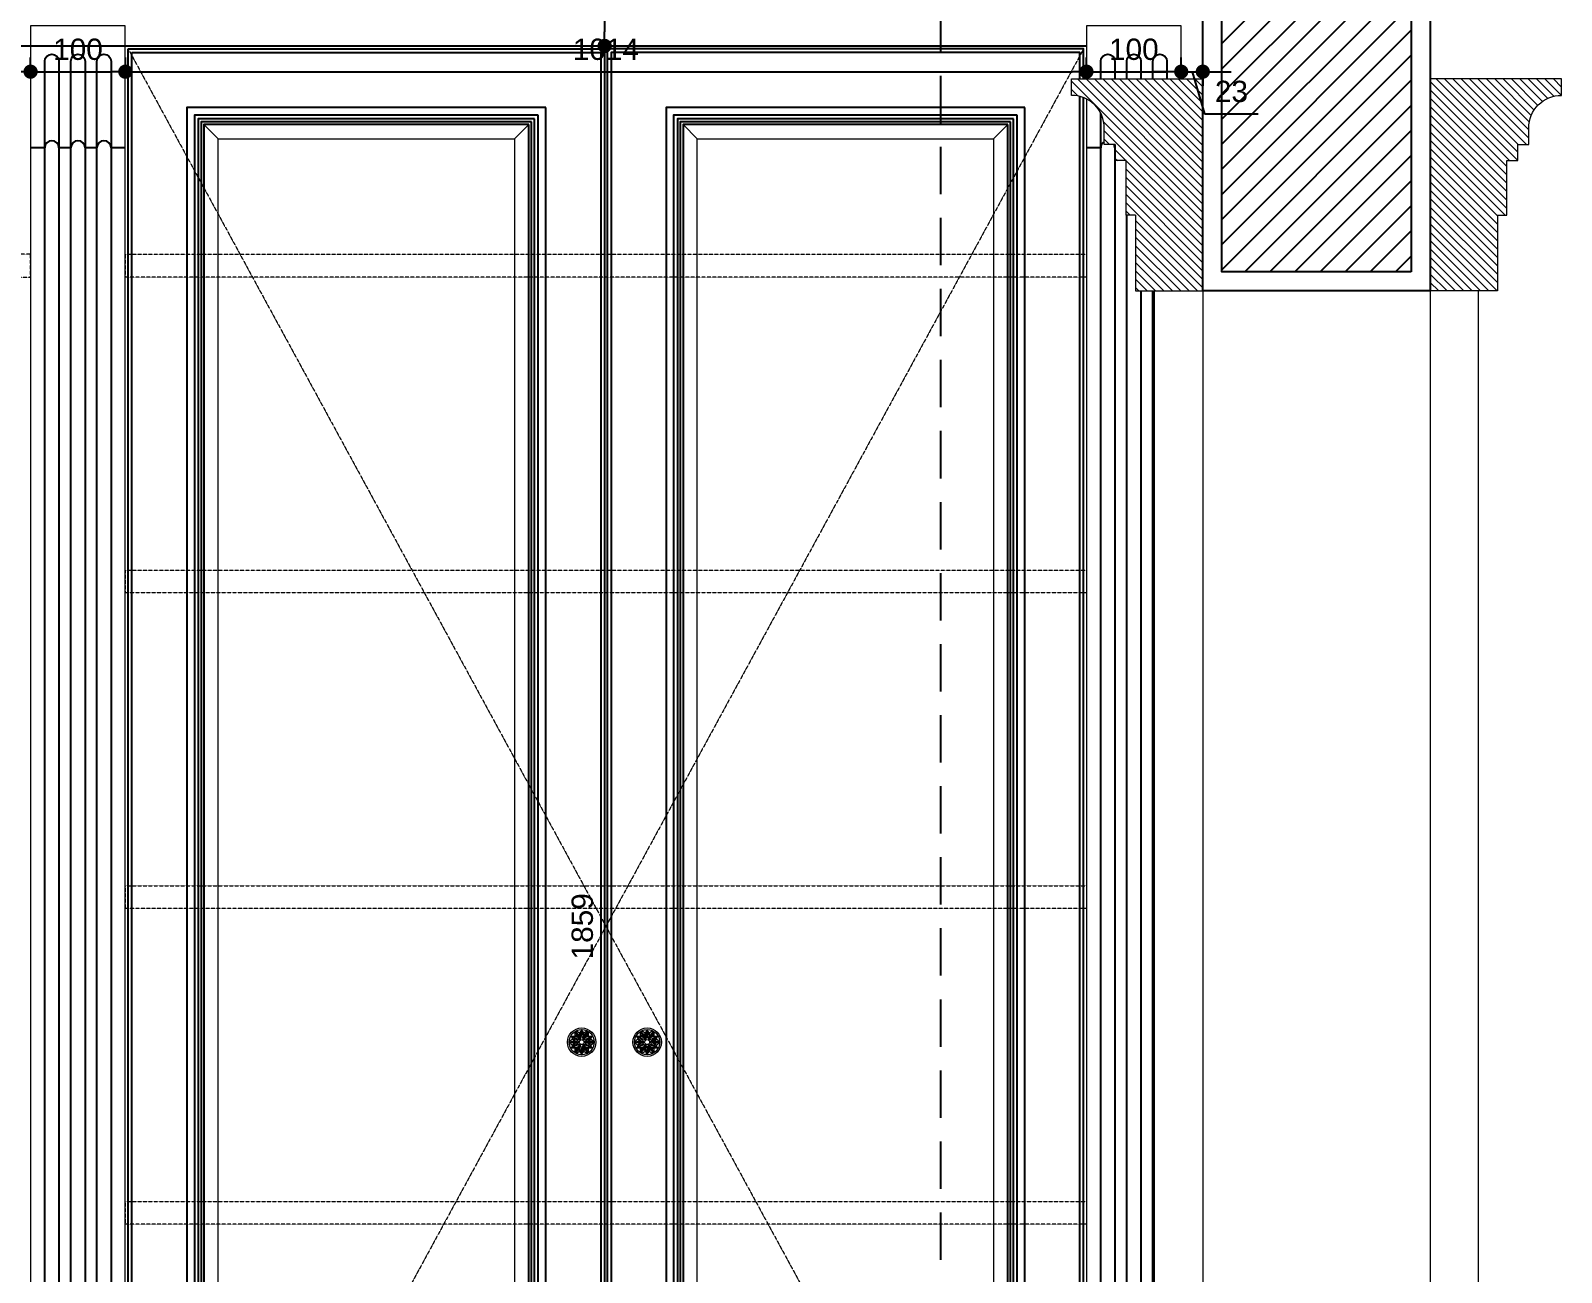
# Model space of a CAD drawing. Header units: inches. Extents: x 274057 to 444617, y 490067 to 635630.
# Drawn here: x 346964 to 348579, y 493559 to 494870 of the extents above; entities that cross this region are included whole.
import ezdxf

# ---------------------------------------------------------------- set-up
doc = ezdxf.new("R2010")
doc.units = ezdxf.units.IN
doc.header["$MEASUREMENT"] = 0
doc.linetypes.add('HIDDEN', pattern=[0.375, 0.25, -0.125])
for name, color, linetype, lineweight in [('Bronze', 40, 'Continuous', 0), ('CQ gypsum 2', 42, 'Continuous', 0), ('CQ Gypsum Hatch', 8, 'Continuous', 20), ('Glass', 4, 'Continuous', 0), ('WOOD-HID', 8, 'HIDDEN', 18)]:
    doc.layers.add(name, color=color, linetype=linetype, lineweight=lineweight)
for name, color, linetype in [('Calliper_wall hatch_CHB', 8, 'Continuous'), ('CQ Grg Gypsum', 41, 'Continuous'), ('CQ PANEL DIMENSION', 1, 'Continuous'), ('CQ Plaster', 1, 'Continuous'), ('CQ section wall', 3, 'Continuous'), ('CQ spot detail elevation', 1, 'Continuous'), ('CQ wall section', 5, 'Continuous'), ('FURNITURE', 252, 'Continuous'), ('WOOD', 23, 'Continuous'), ('WOOD 01', 34, 'Continuous'), ('WOOD 02', 32, 'Continuous'), ('Wood SECT', 1, 'Continuous')]:
    doc.layers.add(name, color=color, linetype=linetype)
doc.styles.get("Standard").update_dxf_attribs({"font": 'arial.ttf'})
doc.dimstyles.new('chester 15', dxfattribs={"dimscale": 0.15, "dimtxt": 150, "dimasz": 100, "dimexe": 100, "dimexo": 0, "dimgap": 80, "dimtad": 1, "dimdec": 0, "dimzin": 0, "dimdsep": 46, "dimtxsty": 'Standard', "dimblk": 'DOT', "dimcen": 100, "dimclrd": 1, "dimclre": 1, "dimclrt": 3, "dimadec": 0, "dimazin": 0, "dimtfac": 1, "dimtdec": 0, "dimtofl": 0, "dimtmove": 0, "dimatfit": 3, "dimfxl": 1, "dimtolj": 1, "dimtzin": 0, "dimlwd": -1, "dimarcsym": 0})
doc.dimstyles.new('CQ 20', dxfattribs={"dimscale": 0.2, "dimtxt": 150, "dimasz": 100, "dimexe": 100, "dimexo": 20, "dimgap": 80, "dimtad": 1, "dimdec": 0, "dimzin": 0, "dimdsep": 46, "dimtxsty": 'Standard', "dimblk": 'DOT', "dimcen": 100, "dimclrd": 1, "dimclre": 1, "dimclrt": 3, "dimadec": 0, "dimazin": 0, "dimtfac": 1, "dimtdec": 0, "dimtofl": 0, "dimtmove": 0, "dimatfit": 3, "dimfxl": 1, "dimtolj": 1, "dimtzin": 0, "dimlwd": -1, "dimarcsym": 0})

# ---------------------------------------------------------------- blocks, each defined once
blk = doc.blocks.new('ff15 section A and B')
at = {"layer": 'Calliper_wall hatch_CHB'}
h = blk.add_hatch(dxfattribs=at)
h.set_pattern_fill('ANSI31,_O', color=8, scale=150)
h.set_pattern_definition([(45, (6763, -7e-09), (-13.25825215, 13.25825215), [])])
h.paths.add_polyline_path([(348420.8, 519999.3), (348220.8, 519999.3), (348220.8, 518919.3), (348420.8, 518919.3)])
at = {"layer": 'CQ Plaster', "color": 1, "ltscale": 0.03, "elevation": 0}
blk.add_lwpolyline([(348440.8, 519999.3), (348440.8, 518899.3), (348200.8, 518899.3), (348200.8, 519999.3)], dxfattribs=at)
at = {"layer": 'CQ section wall', "elevation": 0}
blk.add_lwpolyline([(348420.8, 518919.3), (348220.8, 518919.3), (348220.8, 519999.3), (348420.8, 519999.3)], close=True, dxfattribs=at)
blk = doc.blocks.new('_Dot')
at = {"color": 0, "linetype": 'ByBlock', "lineweight": -2}
blk.add_line((-0.5, 0), (-1, 0), dxfattribs=at)
at = {"color": 0, "linetype": 'ByBlock', "const_width": 0.5}
blk.add_lwpolyline([(-0.25, 0, 1), (0.25, 0, 1)], format="xyb", close=True, dxfattribs=at)
blk = doc.blocks.new('*D1288')
at = {"layer": 'CQ PANEL DIMENSION', "color": 1, "lineweight": -2, "transparency": 16777216}
for p, q in [((347613.3, 495194.7), (346392.8, 495194.7)), ((346674.4, 492094.7), (346392.8, 492094.7))]:
    blk.add_line(p, q, dxfattribs=at)
at = {"layer": 'CQ PANEL DIMENSION', "color": 1, "transparency": 16777216}
blk.add_line((346412.8, 495174.7), (346412.8, 492114.7), dxfattribs=at)
at = {"layer": 'Defpoints', "color": 0, "transparency": 16777216}
for p in [(347617.3, 495194.7, 0), (346412.8, 492094.7), (346678.4, 492094.7, 0)]:
    blk.add_point(p, dxfattribs=at)
at = {"layer": 'CQ PANEL DIMENSION', "color": 1, "transparency": 16777216, "xscale": 20, "yscale": 20, "zscale": 20}
for p, rotation in [((346412.8, 495194.7), 90), ((346412.8, 492094.7), 270)]:
    blk.add_blockref('_Dot', p, dxfattribs=dict(at, rotation=rotation))
at = {"layer": 'CQ PANEL DIMENSION', "color": 3, "transparency": 16777216, "insert": (346381.5, 493644.7), "char_height": 30, "attachment_point": 5, "rotation": 90}
blk.add_mtext('\\A1;3100', dxfattribs=at)
blk = doc.blocks.new('arch opening side')
at = {"layer": 'CQ Gypsum Hatch'}
h = blk.add_hatch(dxfattribs=at)
h.set_pattern_fill('ANSI31', color=256, scale=50, angle=90, style=0)
h.set_pattern_definition([(135, (2526.1556, 6e-08), (-4.41941738, -4.41941738), [])])
h.paths.add_polyline_path([(350767.6, 519036.8), (350767.6, 518979.3), (350777.6, 518979.3), (350777.6, 518899.3), (350797.6, 518899.3), (350848.6, 518899.3), (350848.6, 519123), (350787.6, 519123), (350710.1, 519123), (350710.1, 519105.7, -0.414214), (350744.6, 519071.2), (350744.6, 519054), (350756.1, 519054), (350756.1, 519036.8)])
h = blk.add_hatch(dxfattribs=at)
h.set_pattern_fill('ANSI31', color=256, scale=50, angle=90, style=0)
h.set_pattern_definition([(135, (2665.8354, 6e-08), (-4.41941738, -4.41941738), [])])
h.paths.add_polyline_path([(351169.6, 519036.8), (351181.1, 519036.8), (351181.1, 519054), (351192.6, 519054), (351192.6, 519071.2, -0.414214), (351227.1, 519105.7), (351227.1, 519123), (351149.6, 519123), (351088.6, 519123), (351088.6, 518899.3), (351139.6, 518899.3), (351159.6, 518899.3), (351159.6, 518979.3), (351169.6, 518979.3)])
at = {"layer": 'CQ Grg Gypsum', "lineweight": 0, "ltscale": 5}
for p, q in [((350797.6, 518899.3, 0), (350848.6, 518899.3, 0)), ((350797.6, 516569.3, 0), (350797.6, 518899.3, 0)), ((351139.6, 518899.3, 0), (351088.6, 518899.3, 0)), ((351139.6, 516569.3, 0), (351139.6, 518899.3, 0))]:
    blk.add_line(p, q, dxfattribs=at)
at = {"layer": 'CQ Grg Gypsum', "lineweight": 0, "ltscale": 5, "elevation": 0}
for points in [[(350777.6, 518979.3), (350767.6, 518979.3), (350767.6, 519036.8), (350756.1, 519036.8), (350756.1, 519054), (350744.6, 519054), (350744.6, 519071.2, 0.414214), (350710.1, 519105.7), (350710.1, 519123), (350787.6, 519123)], [(351159.6, 518979.3), (351169.6, 518979.3), (351169.6, 519036.8), (351181.1, 519036.8), (351181.1, 519054), (351192.6, 519054), (351192.6, 519071.2, -0.414214), (351227.1, 519105.7), (351227.1, 519123), (351149.6, 519123)]]:
    blk.add_lwpolyline(points, format="xyb", dxfattribs=at)
for points in [[(350787.6, 519123), (350848.6, 519123)], [(350848.6, 519123), (350848.6, 516569.3)], [(351149.6, 519123), (351088.6, 519123)], [(351088.6, 519123), (351088.6, 516569.3)], [(350777.6, 518979.3), (350777.6, 518899.3), (350797.6, 518899.3)], [(351159.6, 518979.3), (351159.6, 518899.3), (351139.6, 518899.3)]]:
    blk.add_lwpolyline(points, dxfattribs=at)
blk = doc.blocks.new('pilaster wardrobe')
at = {"layer": 'WOOD 01', "lineweight": 0, "ltscale": 500, "elevation": 0}
blk.add_lwpolyline([(3349.1, -7847.5), (3349.1, -6067.5), (3449.1, -6067.5), (3449.1, -7847.5), (3349.1, -7847.5)], dxfattribs=at)
at = {"layer": 'WOOD 02', "color": 8, "ltscale": 100, "elevation": 0}
for points in [[(3364.1, -6105), (3364.1, -7820, 1), (3379.1, -7820), (3379.1, -6105, 1)], [(3391.6, -6105), (3391.6, -7820, 1), (3406.6, -7820), (3406.6, -6105, 1)], [(3419.1, -6105), (3419.1, -7820, 1), (3434.1, -7820), (3434.1, -6105, 1)]]:
    blk.add_lwpolyline(points, format="xyb", close=True, dxfattribs=at)
at = {"layer": 'Wood SECT', "elevation": 0}
blk.add_lwpolyline([(3349.1, -6196.4), (3364.1, -6196.4, -1), (3379.1, -6196.4), (3391.6, -6196.4, -1), (3406.6, -6196.4), (3419.1, -6196.4, -1), (3434.1, -6196.4), (3449.1, -6196.4)], format="xyb", dxfattribs=at)
blk = doc.blocks.new('EMPIREFLOW')
at = {"layer": 'Bronze', "lineweight": 0, "ltscale": 750}
for p, q in [((163745, -58403), (163656, -58249)), ((163789, -58404), (163806, -58248)), ((163823, -58404), (163806, -58248)), ((163867, -58403), (163956, -58249)), ((163684, -58508), (163506, -58508)), ((163713, -58475), (163581, -58378)), ((163730, -58444), (163581, -58378)), ((163707, -58546), (163581, -58638)), ((163724, -58575), (163581, -58638)), ((163745, -58614), (163656, -58768)), ((163788, -58606), (163806, -58768)), ((163824, -58606), (163806, -58768)), ((163867, -58614), (163956, -58768)), ((163881, -58444), (164031, -58378)), ((163888, -58575), (164031, -58638)), ((163899, -58475), (164031, -58378)), ((163905, -58546), (164031, -58638)), ((163928, -58508), (164106, -58508))]:
    blk.add_line(p, q, dxfattribs=at)
for radius in [340, 300, 60]:
    blk.add_circle((163806, -58508), radius, dxfattribs=at)
for centre, radius, start, end in [((163807, -58318), 166, 155.4346, 193.944), ((163640, -58414), 166, 46.056, 84.5654), ((163573, -58129), 246, 317.7923, 341.2168), ((163703, -58231), 105, 315.2234, 350.3888), ((164038, -58129), 246, 198.7832, 222.2077), ((163909, -58231), 105, 189.6112, 224.7766), ((163971, -58414), 166, 95.4346, 133.944), ((163805, -58318), 166, 346.056, 24.5654), ((163641, -58605), 166, 106.056, 144.5654), ((163641, -58412), 166, 215.4346, 253.944), ((163594, -58118), 246, 258.7832, 282.2077), ((163361, -58520), 246, 17.7923, 41.2168), ((163361, -58497), 246, 318.7832, 342.2077), ((163514, -58459), 105, 15.2234, 50.3888), ((163617, -58280), 105, 249.6112, 284.7766), ((163514, -58558), 105, 309.6112, 344.7766), ((163700, -58392), 118, 206.8923, 262.0108), ((163700, -58625), 118, 97.9892, 153.1077), ((163710, -58394), 102, 201.6299, 255.9777), ((163710, -58623), 102, 104.0136, 158.3701), ((163659, -58483), 102, 44.0223, 98.3701), ((163659, -58534), 102, 261.6299, 315.9777), ((163652, -58475), 118, 37.9892, 93.1077), ((163652, -58542), 118, 266.8923, 322.0108), ((163676, -58508), 48.7, 308.3219, 42.0117), ((163742, -58621), 48.7, 17.9883, 111.6781), ((163741, -58397), 48.7, 257.9883, 351.6781), ((163854, -58358), 118, 146.8923, 202.0108), ((163854, -58658), 118, 157.9892, 213.1077), ((163857, -58368), 102, 141.6299, 195.9864), ((163871, -58397), 48.7, 188.3219, 282.0117), ((163870, -58621), 48.7, 68.3219, 162.0117), ((163754, -58368), 102, 344.0136, 38.3701), ((163758, -58358), 118, 337.9892, 33.1077), ((163758, -58658), 118, 326.8923, 22.0108), ((163960, -58475), 118, 86.8923, 142.0108), ((163960, -58542), 118, 217.9892, 273.1077), ((163953, -58483), 102, 81.6299, 135.9777), ((163953, -58534), 102, 224.0223, 278.3701), ((163935, -58508), 48.7, 137.9883, 231.6781), ((163902, -58394), 102, 284.0223, 338.3701), ((163902, -58623), 102, 21.6299, 75.9864), ((163912, -58392), 118, 277.9892, 333.1077), ((163912, -58625), 118, 26.8923, 82.0108), ((164018, -58118), 246, 257.7923, 281.2168), ((163995, -58280), 105, 255.2234, 290.3888), ((164098, -58459), 105, 129.6112, 164.7766), ((164098, -58558), 105, 195.2234, 230.3888), ((164250, -58520), 246, 138.7832, 162.2077), ((163971, -58605), 166, 35.4346, 73.944), ((163971, -58412), 166, 286.056, 324.5654), ((164250, -58497), 246, 197.7923, 221.2168), ((163594, -58899), 246, 77.7923, 101.2168), ((163617, -58736), 105, 75.2234, 110.3888), ((163807, -58699), 166, 166.056, 204.5654), ((163640, -58603), 166, 275.4346, 313.944), ((163857, -58649), 102, 164.0136, 218.3701), ((163573, -58887), 246, 18.7832, 42.2077), ((163703, -58786), 105, 9.6112, 44.7766), ((163909, -58786), 105, 135.2234, 170.3888), ((164038, -58887), 246, 137.7923, 161.2168), ((163754, -58649), 102, 321.6299, 15.9864), ((163971, -58603), 166, 226.056, 264.5654), ((163805, -58699), 166, 335.4346, 13.944), ((164018, -58899), 246, 78.7832, 102.2077), ((163995, -58736), 105, 69.6112, 104.7766)]:
    blk.add_arc(centre, radius, start, end, dxfattribs=at)
at = {"layer": 'Bronze', "lineweight": 0, "ltscale": 750, "extrusion": (0, 0, -1)}
for centre, major_axis, ratio, start_param, end_param in [((163684, -58508), (146, 0), 0.152208, 1.934961, 4.348282), ((163684, -58508), (-31.9, 0), 0.480975, 7.904841, 10.945558), ((163745, -58614), (-15.9, -27.7), 0.480975, 7.904841, 10.945558), ((163867, -58403), (15.9, 27.7), 0.480975, 7.904841, 10.945558), ((163867, -58403), (-73, -126), 0.152208, 1.934961, 4.348282), ((163745, -58614), (73, 126), 0.152208, 1.934961, 4.348282)]:
    blk.add_ellipse(centre, major_axis=major_axis, ratio=ratio, start_param=start_param, end_param=end_param, dxfattribs=at)
at = {"layer": 'Bronze', "lineweight": 0, "ltscale": 750}
for centre, major_axis, ratio, start_param, end_param in [((163745, -58403), (73, -126), 0.152208, 1.934961, 4.348282), ((163745, -58403), (-15.9, 27.7), 0.480975, 7.904841, 10.945558), ((163867, -58614), (15.9, -27.7), 0.480975, 7.904841, 10.945558), ((163928, -58508), (31.9, 0), 0.480975, 7.904841, 10.945558), ((163928, -58508), (-146, 0), 0.152208, 1.934961, 4.348282), ((163867, -58614), (-73, 126), 0.152208, 1.934961, 4.348282)]:
    blk.add_ellipse(centre, major_axis=major_axis, ratio=ratio, start_param=start_param, end_param=end_param, dxfattribs=at)
blk = doc.blocks.new('FF-15 Cabinet elev A Rev')
blk.add_line((336218.1, 510902.7, 0), (334089.3, 510902.7, 0))
at = {"layer": 'Glass'}
for p, q in [((335301.7, 510804.7, 0), (335286.7, 510819.7, 0)), ((335614.4, 510804.7, 0), (335629.4, 510819.7, 0)), ((335807.4, 510804.7, 0), (335792.4, 510819.7, 0)), ((336120.1, 510804.7, 0), (336135.1, 510819.7, 0))]:
    blk.add_line(p, q, dxfattribs=at)
at = {"layer": 'Glass', "elevation": 0}
for points in [[(335301.7, 510804.7), (335614.4, 510804.7), (335614.4, 509142.1), (335301.7, 509142.1)], [(335807.4, 510804.7), (336120.1, 510804.7), (336120.1, 509142.1), (335807.4, 509142.1)]]:
    blk.add_lwpolyline(points, close=True, dxfattribs=at)
at = {"layer": 'WOOD 01', "lineweight": 0, "ltscale": 500, "elevation": 0}
for points in [[(336318.1, 510867.8), (336318.1, 510924.1), (336218.1, 510924.1), (336218.1, 510867.8)], [(336218.1, 510846.7), (336218.1, 509144.1), (336289.8, 509144.1)]]:
    blk.add_lwpolyline(points, dxfattribs=at)
at = {"layer": 'WOOD 01', "elevation": 0}
for points in [[(335206.7, 510899.7), (335709.4, 510899.7), (335709.4, 509047.1), (335206.7, 509047.1)], [(335210.7, 510895.7), (335705.4, 510895.7), (335705.4, 509051.1), (335210.7, 509051.1)], [(335647.4, 510837.7), (335268.7, 510837.7), (335268.7, 509109.1), (335647.4, 509109.1)], [(335639.4, 510829.7), (335276.7, 510829.7), (335276.7, 509117.1), (335639.4, 509117.1)], [(336153.1, 510837.7), (335774.4, 510837.7), (335774.4, 509109.1), (336153.1, 509109.1)], [(336145.1, 510829.7), (335782.4, 510829.7), (335782.4, 509117.1), (336145.1, 509117.1)], [(335635.4, 510825.7), (335280.7, 510825.7), (335280.7, 509121.1), (335635.4, 509121.1)], [(335632.4, 510822.7), (335283.7, 510822.7), (335283.7, 509124.1), (335632.4, 509124.1)], [(335629.4, 510819.7), (335286.7, 510819.7), (335286.7, 509127.1), (335629.4, 509127.1)], [(336141.1, 510825.7), (335786.4, 510825.7), (335786.4, 509121.1), (336141.1, 509121.1)], [(336138.1, 510822.7), (335789.4, 510822.7), (335789.4, 509124.1), (336138.1, 509124.1)], [(336135.1, 510819.7), (335792.4, 510819.7), (335792.4, 509127.1), (336135.1, 509127.1)]]:
    blk.add_lwpolyline(points, close=True, dxfattribs=at)
for points in [[(336215.1, 510867.8), (336215.1, 510899.7), (335712.4, 510899.7), (335712.4, 509047.1), (336215.1, 509047.1), (336215.1, 510848.1)], [(336211.1, 510867.8), (336211.1, 510895.7), (335716.4, 510895.7), (335716.4, 509051.1), (336211.1, 509051.1), (336211.1, 510849.4)]]:
    blk.add_lwpolyline(points, dxfattribs=at)
at = {"layer": 'WOOD 02', "color": 8, "ltscale": 100, "elevation": 0}
for points in [[(336233.1, 510867.8), (336233.1, 510886.6, -1), (336248.1, 510886.6), (336248.1, 510867.8)], [(336260.6, 510867.8), (336260.6, 510886.6, -1), (336275.6, 510886.6), (336275.6, 510867.8)], [(336288.1, 510867.8), (336288.1, 510886.6, -1), (336303.1, 510886.6), (336303.1, 510867.8)], [(336248.1, 510798.9), (336248.1, 509171.6, -1), (336233.1, 509171.6), (336233.1, 510831.7)], [(336275.6, 510644.1), (336275.6, 509171.6, -1), (336260.6, 509171.6), (336260.6, 510724.1)], [(336289.8, 509166.8, -0.176223), (336288.1, 509171.6), (336288.1, 510644.1)]]:
    blk.add_lwpolyline(points, format="xyb", dxfattribs=at)
at = {"layer": 'Wood SECT', "elevation": 0}
for points in [[(336236.8, 510801.7, 0.268108), (336233.1, 510795.2), (336218.1, 510795.2)], [(336248.3, 510795.2), (336248.1, 510795.2, 0.126844), (336247.1, 510798.9, 0.126844)]]:
    blk.add_lwpolyline(points, format="xyb", dxfattribs=at)
at = {"layer": 'WOOD-HID', "lineweight": 0}
for p, q in [((336215.1, 510899.7, 0), (335206.7, 509047.1, 0)), ((335206.7, 510899.7, 0), (336215.1, 509047.1, 0))]:
    blk.add_line(p, q, dxfattribs=at)
for points, elevation in [([(335103.7, 510682.8), (334089.3, 510682.8), (334089.3, 510658.8), (335103.7, 510658.8)], 0), ([(335203.7, 510682.8), (336218.1, 510682.8), (336218.1, 510658.8), (335203.7, 510658.8)], 0), ([(335203.7, 510349.5), (336218.1, 510349.5), (336218.1, 510325.5), (335203.7, 510325.5)], 0.1), ([(335203.7, 510016.1), (336218.1, 510016.1), (336218.1, 509992.1), (335203.7, 509992.1)], 0.1), ([(335203.7, 509682.8), (336218.1, 509682.8), (336218.1, 509658.8), (335203.7, 509658.8)], 0)]:
    blk.add_lwpolyline(points, close=True, dxfattribs=dict(at, elevation=elevation))
at = {"layer": 'FURNITURE', "lineweight": 0, "xscale": 0.0441, "yscale": 0.0441, "zscale": 0.0441}
for p in [(328461.5, 512431.3, 0), (328530.6, 512431.3, 0)]:
    blk.add_blockref('EMPIREFLOW', p, dxfattribs=at)
at = {"layer": 'WOOD', "color": 0, "xscale": -0.9999857733061659, "yscale": 0.9999857733061659, "zscale": 0.9999857733061659}
blk.add_blockref('pilaster wardrobe', (338552.7, 516991.5, 0), dxfattribs=at)
blk = doc.blocks.new('*D1140')
at = {"layer": 'CQ Grg Gypsum', "color": 1, "lineweight": -2, "transparency": 16777216}
for p, q in [((347569.5, 494994.9), (347584.5, 494994.9)), ((347569.5, 494853.4), (347584.5, 494853.4))]:
    blk.add_line(p, q, dxfattribs=at)
at = {"layer": 'CQ Grg Gypsum', "color": 1, "transparency": 16777216}
blk.add_line((347569.5, 494979.9), (347569.5, 494868.4), dxfattribs=at)
at = {"layer": 'Defpoints', "color": 0, "transparency": 16777216}
for p in [(347569.5, 494994.9, 0.1), (347569.5, 494853.4, 0), (347569.5, 494853.4)]:
    blk.add_point(p, dxfattribs=at)
at = {"layer": 'CQ Grg Gypsum', "color": 1, "transparency": 16777216, "xscale": 15, "yscale": 15, "zscale": 15}
for p, rotation in [((347569.5, 494994.9), 90), ((347569.5, 494853.4), 270)]:
    blk.add_blockref('_Dot', p, dxfattribs=dict(at, rotation=rotation))
at = {"layer": 'CQ Grg Gypsum', "color": 3, "transparency": 16777216, "insert": (347546.2, 494924.1), "char_height": 22.5, "attachment_point": 5, "rotation": 90}
blk.add_mtext('\\A1;141', dxfattribs=at)
blk = doc.blocks.new('*D1141')
at = {"layer": 'CQ Grg Gypsum', "color": 1, "lineweight": -2, "transparency": 16777216}
for p, q in [((347569.5, 494853.4), (347584.5, 494853.4)), ((347570.8, 492994.7), (347554.5, 492994.7))]:
    blk.add_line(p, q, dxfattribs=at)
at = {"layer": 'CQ Grg Gypsum', "color": 1, "transparency": 16777216}
blk.add_line((347569.5, 494838.4), (347569.5, 493009.7), dxfattribs=at)
at = {"layer": 'Defpoints', "color": 0, "transparency": 16777216}
for p in [(347569.5, 494853.4, 0), (347569.5, 492994.7), (347570.8, 492994.7, 0)]:
    blk.add_point(p, dxfattribs=at)
at = {"layer": 'CQ Grg Gypsum', "color": 1, "transparency": 16777216, "xscale": 15, "yscale": 15, "zscale": 15}
for p, rotation in [((347569.5, 494853.4), 90), ((347569.5, 492994.7), 270)]:
    blk.add_blockref('_Dot', p, dxfattribs=dict(at, rotation=rotation))
at = {"layer": 'CQ Grg Gypsum', "color": 3, "transparency": 16777216, "insert": (347546, 493924), "char_height": 22.5, "attachment_point": 5, "rotation": 90}
blk.add_mtext('\\A1;1859', dxfattribs=at)
blk = doc.blocks.new('*D1152')
at = {"layer": 'CQ Grg Gypsum', "color": 1, "lineweight": -2, "transparency": 16777216}
for p, q in [((345949.3, 494826.2), (345949.3, 494841.2)), ((346963.6, 494826.2), (346963.6, 494841.2))]:
    blk.add_line(p, q, dxfattribs=at)
at = {"layer": 'CQ Grg Gypsum', "color": 1, "transparency": 16777216}
blk.add_line((345964.3, 494826.2), (346948.6, 494826.2), dxfattribs=at)
at = {"layer": 'Defpoints', "color": 0, "transparency": 16777216}
for p in [(345949.3, 494826.2, 0), (346963.6, 494826.2, 0), (346963.6, 494826.2)]:
    blk.add_point(p, dxfattribs=at)
at = {"layer": 'CQ Grg Gypsum', "color": 1, "transparency": 16777216, "xscale": 15, "yscale": 15, "zscale": 15, "rotation": 180}
blk.add_blockref('_Dot', (345949.3, 494826.2), dxfattribs=at)
at = {"layer": 'CQ Grg Gypsum', "color": 1, "transparency": 16777216, "xscale": 15, "yscale": 15, "zscale": 15}
blk.add_blockref('_Dot', (346963.6, 494826.2), dxfattribs=at)
at = {"layer": 'CQ Grg Gypsum', "color": 3, "transparency": 16777216, "insert": (346456.4, 494849.7), "char_height": 22.5, "attachment_point": 5}
blk.add_mtext('\\A1;1014', dxfattribs=at)
blk = doc.blocks.new('*D1153')
at = {"layer": 'CQ Grg Gypsum', "color": 1, "lineweight": -2, "transparency": 16777216}
for p, q in [((346963.6, 494826.2), (346963.6, 494841.2)), ((347063.6, 494826.2), (347063.6, 494841.2))]:
    blk.add_line(p, q, dxfattribs=at)
at = {"layer": 'CQ Grg Gypsum', "color": 1, "transparency": 16777216}
blk.add_line((346978.6, 494826.2), (347048.6, 494826.2), dxfattribs=at)
at = {"layer": 'Defpoints', "color": 0, "transparency": 16777216}
for p in [(346963.6, 494826.2, 0), (347063.6, 494826.2, 0), (347063.6, 494826.2)]:
    blk.add_point(p, dxfattribs=at)
at = {"layer": 'CQ Grg Gypsum', "color": 1, "transparency": 16777216, "xscale": 15, "yscale": 15, "zscale": 15, "rotation": 180}
blk.add_blockref('_Dot', (346963.6, 494826.2), dxfattribs=at)
at = {"layer": 'CQ Grg Gypsum', "color": 1, "transparency": 16777216, "xscale": 15, "yscale": 15, "zscale": 15}
blk.add_blockref('_Dot', (347063.6, 494826.2), dxfattribs=at)
at = {"layer": 'CQ Grg Gypsum', "color": 3, "transparency": 16777216, "insert": (347013.6, 494849.7), "char_height": 22.5, "attachment_point": 5}
blk.add_mtext('\\A1;100', dxfattribs=at)
blk = doc.blocks.new('*D1358')
at = {"layer": 'CQ Grg Gypsum', "color": 1, "lineweight": -2, "transparency": 16777216}
for p, q in [((347063.6, 494826.2), (347063.6, 494841.2)), ((348078, 494826.2), (348078, 494841.2))]:
    blk.add_line(p, q, dxfattribs=at)
at = {"layer": 'CQ Grg Gypsum', "color": 1, "transparency": 16777216}
blk.add_line((347078.6, 494826.2), (348063, 494826.2), dxfattribs=at)
at = {"layer": 'Defpoints', "color": 0, "transparency": 16777216}
for p in [(347063.6, 494826.2, 0), (348078, 494826.2, 0), (348078, 494826.2)]:
    blk.add_point(p, dxfattribs=at)
at = {"layer": 'CQ Grg Gypsum', "color": 1, "transparency": 16777216, "xscale": 15, "yscale": 15, "zscale": 15, "rotation": 180}
blk.add_blockref('_Dot', (347063.6, 494826.2), dxfattribs=at)
at = {"layer": 'CQ Grg Gypsum', "color": 1, "transparency": 16777216, "xscale": 15, "yscale": 15, "zscale": 15}
blk.add_blockref('_Dot', (348078, 494826.2), dxfattribs=at)
at = {"layer": 'CQ Grg Gypsum', "color": 3, "transparency": 16777216, "insert": (347570.8, 494849.7), "char_height": 22.5, "attachment_point": 5}
blk.add_mtext('\\A1;1014', dxfattribs=at)
blk = doc.blocks.new('*D1359')
at = {"layer": 'CQ Grg Gypsum', "color": 1, "lineweight": -2, "transparency": 16777216}
for p, q in [((348078, 494826.2), (348078, 494841.2)), ((348178, 494826.2), (348178, 494841.2))]:
    blk.add_line(p, q, dxfattribs=at)
at = {"layer": 'CQ Grg Gypsum', "color": 1, "transparency": 16777216}
blk.add_line((348093, 494826.2), (348163, 494826.2), dxfattribs=at)
at = {"layer": 'Defpoints', "color": 0, "transparency": 16777216}
for p in [(348078, 494826.2, 0), (348178, 494826.2, 0), (348178, 494826.2)]:
    blk.add_point(p, dxfattribs=at)
at = {"layer": 'CQ Grg Gypsum', "color": 1, "transparency": 16777216, "xscale": 15, "yscale": 15, "zscale": 15, "rotation": 180}
blk.add_blockref('_Dot', (348078, 494826.2), dxfattribs=at)
at = {"layer": 'CQ Grg Gypsum', "color": 1, "transparency": 16777216, "xscale": 15, "yscale": 15, "zscale": 15}
blk.add_blockref('_Dot', (348178, 494826.2), dxfattribs=at)
at = {"layer": 'CQ Grg Gypsum', "color": 3, "transparency": 16777216, "insert": (348128, 494849.7), "char_height": 22.5, "attachment_point": 5}
blk.add_mtext('\\A1;100', dxfattribs=at)
blk = doc.blocks.new('*D1360')
at = {"layer": 'CQ Grg Gypsum', "color": 1, "lineweight": -2, "transparency": 16777216}
for p, q in [((348178, 494826.2), (348178, 494841.2)), ((348200.8, 494826.2), (348200.8, 494811.2))]:
    blk.add_line(p, q, dxfattribs=at)
at = {"layer": 'CQ Grg Gypsum', "color": 1, "transparency": 16777216}
for p, q in [((348163, 494826.2), (348148, 494826.2)), ((348178, 494826.2), (348200.8, 494826.2)), ((348189.4, 494826.2), (348202.7, 494781.7)), ((348215.8, 494826.2), (348230.8, 494826.2)), ((348202.7, 494781.7), (348259.3, 494781.7))]:
    blk.add_line(p, q, dxfattribs=at)
at = {"layer": 'Defpoints', "color": 0, "transparency": 16777216}
for p in [(348178, 494826.2, 0), (348200.8, 494826.2, 0), (348200.8, 494826.2)]:
    blk.add_point(p, dxfattribs=at)
at = {"layer": 'CQ Grg Gypsum', "color": 1, "transparency": 16777216, "xscale": 15, "yscale": 15, "zscale": 15}
blk.add_blockref('_Dot', (348178, 494826.2), dxfattribs=at)
at = {"layer": 'CQ Grg Gypsum', "color": 1, "transparency": 16777216, "xscale": 15, "yscale": 15, "zscale": 15, "rotation": 180}
blk.add_blockref('_Dot', (348200.8, 494826.2), dxfattribs=at)
at = {"layer": 'CQ Grg Gypsum', "color": 3, "transparency": 16777216, "insert": (348231, 494805.2), "char_height": 22.5, "attachment_point": 5}
blk.add_mtext('\\A1;23', dxfattribs=at)

msp = doc.modelspace()

# ---------------------------------------------------------------- linework, layer by layer
at = {"layer": 'CQ spot detail elevation', "color": 3, "linetype": 'HIDDEN', "ltscale": 200, "elevation": -0.1}
msp.add_lwpolyline([(347924.4, 493346.9), (347924.4, 496061.2)], dxfattribs=at)

# ---------------------------------------------------------------- block references
at = {"layer": 'CQ Grg Gypsum'}
msp.add_blockref('FF-15 Cabinet elev A Rev', (11859.9, -16049.4, 0), dxfattribs=at)
at = {"layer": 'CQ gypsum 2'}
msp.add_blockref('arch opening side', (-2647.8, -24304.5, 0), dxfattribs=at)
at = {"layer": 'CQ wall section'}
msp.add_blockref('ff15 section A and B', (0, -24304.5, 0), dxfattribs=at)

# ---------------------------------------------------------------- dimensions: what is measured, and where the dimension line sits
at = {"layer": 'CQ Grg Gypsum'}
dim = msp.add_linear_dim(base=(347569.4707, 494853.3713, 0.0177), p1=(347569.4706, 494994.8682, 0.1272), p2=(347569.4707, 494853.3713, 0.0261), angle=90, dimstyle='chester 15', dxfattribs=at)
dim.commit()
dim.dimension.update_dxf_attribs({"geometry": '*D1140', "text_midpoint": (347546.1747, 494924.1198, 0.0177)})
for base, p1, p2, picture, middle in [((346963.6, 494826.2, 0), (345949.3, 494826.2, 0), (346963.6, 494826.2, 0), '*D1152', (346456.4, 494849.7, 0)), ((347063.6, 494826.2, 0), (346963.6, 494826.2, 0), (347063.6, 494826.2, 0), '*D1153', (347013.6, 494849.7, 0)), ((348078, 494826.2, 0), (347063.6, 494826.2, 0), (348078, 494826.2, 0), '*D1358', (347570.8, 494849.7, 0)), ((348178, 494826.2, 0), (348078, 494826.2, 0), (348178, 494826.2, 0), '*D1359', (348128, 494849.7, 0)), ((348200.8, 494826.2, 0), (348178, 494826.2, 0), (348200.8, 494826.2, 0), '*D1360', (348214.7, 494805.2, 0))]:
    dim = msp.add_linear_dim(base=base, p1=p1, p2=p2, dimstyle='chester 15', override={"dimtmove": 1}, dxfattribs=at)
    dim.commit()
    dim.dimension.update_dxf_attribs({"geometry": picture, "text_midpoint": middle})
dim = msp.add_linear_dim(base=(347569.5, 492994.7, 0), p1=(347569.5, 494853.4, 0), p2=(347570.8, 492994.7, 0), angle=90, dimstyle='chester 15', override={"dimtmove": 1}, dxfattribs=at)
dim.commit()
dim.dimension.update_dxf_attribs({"geometry": '*D1141', "text_midpoint": (347546, 493924, 0)})
at = {"layer": 'CQ PANEL DIMENSION'}
dim = msp.add_linear_dim(base=(346412.8, 492094.7, 0), p1=(347617.3, 495194.7, 0), p2=(346678.4, 492094.7, 0), angle=90, dimstyle='CQ 20', override={"dimtmove": 1}, dxfattribs=at)
dim.commit()
dim.dimension.update_dxf_attribs({"geometry": '*D1288', "text_midpoint": (346381.5, 493644.7, 0)})

doc.saveas('drawing.dxf')
